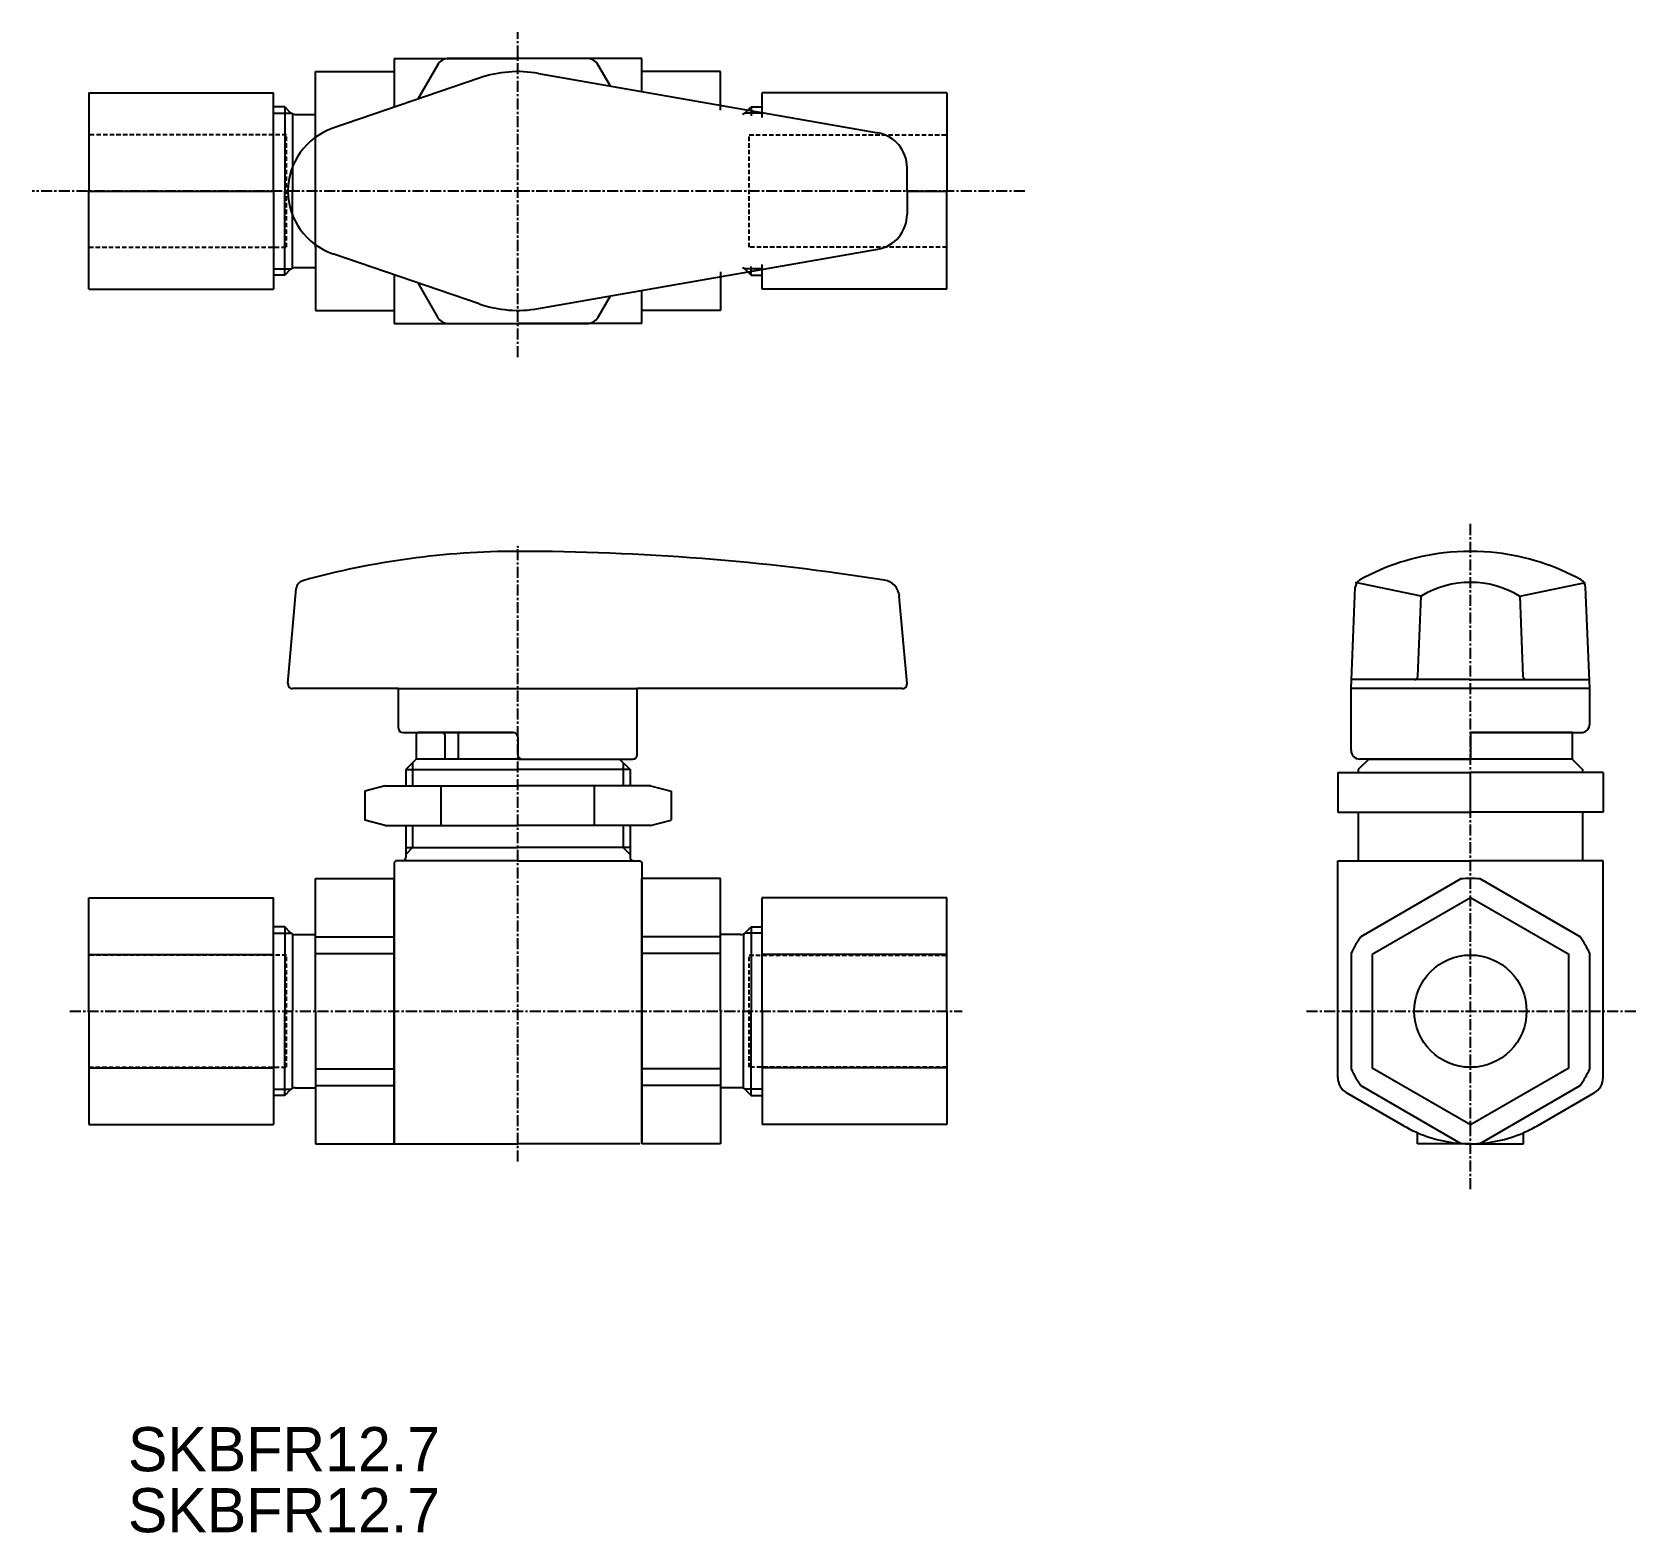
# Model space of a CAD drawing. Extents: x -152 to 30, y 147 to 317.
import ezdxf

# ---------------------------------------------------------------- set-up
doc = ezdxf.new("R2010")
doc.units = 0
doc.linetypes.add('CENTER', pattern=[2, 1.25, -0.25, 0.25, -0.25])
doc.linetypes.add('DASHED', pattern=[0.75, 0.5, -0.25])
doc.layers.get('0').update_dxf_attribs({"linetype": 'CONTINUOUS'})
doc.layers.add('CENTER', color=1, linetype='CENTER')

msp = doc.modelspace()

# ---------------------------------------------------------------- linework, layer by layer
at = {"color": 7, "linetype": 'CONTINUOUS'}
for p, q in [((-110.63, 313.56), (-96.63, 313.56)), ((-110.63, 313.56), (-110.63, 308.03)), ((-105.72, 312.81), (-107.95, 308.95)), ((-88.84, 313.56), (-104.43, 313.56)), ((-96.63, 313.62), (-96.63, 313.74)), ((-82.63, 313.56), (-96.63, 313.56)), ((-86.16, 310.43), (-87.54, 312.81)), ((-82.63, 309.81), (-82.63, 313.56)), ((-119.53, 292.21), (-119.53, 312.06)), ((-119.53, 312.06), (-110.63, 312.06)), ((-101.01, 311.33), (-117.56, 305.65)), ((-94.3, 311.86), (-55.94, 305.14)), ((-73.73, 312.06), (-82.63, 312.06)), ((-73.73, 307.69), (-73.73, 312.06)), ((-145.13, 309.67), (-145.13, 298.56)), ((-145.13, 309.67), (-124.25, 309.67)), ((-124.25, 298.56), (-124.25, 309.67)), ((-48.13, 309.67), (-69.01, 309.67)), ((-69.01, 306.87), (-69.01, 309.67)), ((-48.13, 309.67), (-48.13, 298.56)), ((-123, 308.08), (-124.27, 308.08)), ((-123, 308.08), (-124.27, 308.08)), ((-124.27, 307.37), (-122.29, 307.37)), ((-124.27, 307.37), (-122.29, 307.37)), ((-123, 308.08), (-123, 298.56)), ((-123, 308.08), (-123, 298.56)), ((-122.37, 307.45), (-123, 308.08)), ((-122.37, 307.45), (-123, 308.08)), ((-122.13, 307.22), (-122.13, 298.56)), ((-122.13, 307.22), (-122.13, 298.56)), ((-121.8, 307.22), (-119.53, 307.22)), ((-68.99, 307.37), (-70.96, 307.37)), ((-68.99, 307.37), (-70.96, 307.37)), ((-70.88, 307.45), (-70.25, 308.08)), ((-70.88, 307.45), (-70.25, 308.08)), ((-70.25, 308.08), (-70.25, 307.08)), ((-70.25, 308.08), (-70.25, 307.08)), ((-70.25, 308.08), (-68.99, 308.08)), ((-70.25, 308.08), (-68.99, 308.08)), ((-52.63, 298.56), (-52.63, 301.2)), ((-145.13, 287.45), (-145.13, 298.56)), ((-145.13, 298.56), (-124.25, 298.56)), ((-124.25, 298.56), (-124.25, 287.45)), ((-123, 289.03), (-123, 298.56)), ((-123, 289.03), (-123, 298.56)), ((-122.13, 289.9), (-122.13, 298.56)), ((-122.13, 289.9), (-122.13, 298.56)), ((-52.63, 298.56), (-52.63, 295.92)), ((-52.63, 298.56), (-48.13, 298.56)), ((-48.13, 287.45), (-48.13, 298.56)), ((-119.53, 292.21), (-119.53, 285.06)), ((-101.01, 285.79), (-117.56, 291.47)), ((-94.3, 285.26), (-55.94, 291.98)), ((-124.27, 289.74), (-122.29, 289.74)), ((-124.27, 289.74), (-122.29, 289.74)), ((-123, 289.03), (-124.27, 289.03)), ((-123, 289.03), (-124.27, 289.03)), ((-122.37, 289.67), (-123, 289.03)), ((-122.37, 289.67), (-123, 289.03)), ((-122.37, 289.67), (-123, 289.03)), ((-122.37, 289.67), (-123, 289.03)), ((-121.8, 289.9), (-119.53, 289.9)), ((-110.63, 289.09), (-110.63, 283.56)), ((-73.73, 289.43), (-73.73, 285.06)), ((-68.99, 289.74), (-70.96, 289.74)), ((-68.99, 289.74), (-70.96, 289.74)), ((-70.88, 289.67), (-70.25, 289.03)), ((-70.88, 289.67), (-70.25, 289.03)), ((-70.88, 289.67), (-70.25, 289.03)), ((-70.88, 289.67), (-70.25, 289.03)), ((-70.25, 289.03), (-70.25, 290.04)), ((-70.25, 289.03), (-70.25, 290.04)), ((-70.25, 289.03), (-68.99, 289.03)), ((-70.25, 289.03), (-68.99, 289.03)), ((-69.03, 290.25), (-69.03, 287.45)), ((-145.13, 287.45), (-124.25, 287.45)), ((-107.95, 288.17), (-105.72, 284.31)), ((-82.63, 283.56), (-82.63, 287.31)), ((-48.13, 287.45), (-69.01, 287.45)), ((-87.54, 284.31), (-86.16, 286.69)), ((-119.53, 285.06), (-110.63, 285.06)), ((-110.63, 283.56), (-96.63, 283.56)), ((-104.43, 283.56), (-88.84, 283.56)), ((-82.63, 283.56), (-96.63, 283.56)), ((-96.63, 283.5), (-96.63, 283.38)), ((-73.73, 285.06), (-82.63, 285.06)), ((5.52, 252.75), (-1.92, 254.3)), ((16.65, 252.75), (24.08, 254.3)), ((-122.63, 242.84), (-121.69, 253.61)), ((-52.63, 242.84), (-53.5, 252.75)), ((-2.42, 242.3), (-1.94, 253.74)), ((5.14, 243.68), (5.52, 252.75)), ((16.65, 252.75), (17.02, 243.68)), ((24.58, 242.3), (24.1, 253.74)), ((-110.13, 242.3), (-122.13, 242.3)), ((-110.13, 242.3), (-83.13, 242.3)), ((-110.13, 237.8), (-110.13, 242.3)), ((-53.13, 242.3), (-83.13, 242.3)), ((-83.13, 234.8), (-83.13, 242.3)), ((24.58, 242.3), (-2.42, 242.3)), ((-2.42, 235.3), (-2.42, 242.3)), ((11.08, 243.3), (-2.38, 243.3)), ((11.08, 243.3), (24.54, 243.3)), ((24.58, 238.3), (24.58, 242.3)), ((-109.63, 237.3), (-97.13, 237.3)), ((-107.93, 237.3), (-108.13, 237.1)), ((-108.13, 237.1), (-108.13, 234.3)), ((-97.13, 237.3), (-107.93, 237.3)), ((-105.08, 237.3), (-104.88, 237.1)), ((-104.88, 237.1), (-104.88, 234.3)), ((-103.38, 237.3), (-103.38, 234.3)), ((-96.63, 236.8), (-96.63, 234.8)), ((22.58, 237.3), (11.08, 237.3)), ((11.08, 237.3), (23.58, 237.3)), ((11.08, 237.3), (11.08, 234.3)), ((11.08, 237.3), (11.08, 234.3)), ((22.58, 237.3), (22.58, 234.3)), ((22.58, 236.8), (22.58, 234.3)), ((-108.13, 234.3), (-109.31, 233.12)), ((-96.63, 234.3), (-108.13, 234.3)), ((-96.63, 234.3), (-85.13, 234.3)), ((-96.13, 234.3), (-83.63, 234.3)), ((-85.13, 234.3), (-83.95, 233.12)), ((-0.42, 234.3), (-1.6, 233.12)), ((11.08, 234.3), (-1.42, 234.3)), ((-0.42, 234.3), (11.08, 234.3)), ((22.58, 234.3), (11.08, 234.3)), ((22.58, 234.3), (23.76, 233.12)), ((-109.31, 233.12), (-96.63, 233.12)), ((-109.31, 233.12), (-109.31, 231.3)), ((-108.54, 233.89), (-108.54, 231.3)), ((-83.95, 233.12), (-96.63, 233.12)), ((-84.73, 233.89), (-84.73, 231.3)), ((-83.95, 233.12), (-83.95, 231.3)), ((-3.92, 232.8), (11.08, 232.8)), ((-3.92, 232.8), (-3.92, 228.3)), ((-1.6, 233.12), (-1.6, 232.8)), ((26.08, 232.8), (11.08, 232.8)), ((11.08, 228.3), (11.08, 232.8)), ((23.76, 233.12), (23.76, 232.8)), ((26.08, 232.8), (26.08, 228.3)), ((-111.63, 231.3), (-113.95, 230.68)), ((-113.95, 230.68), (-113.95, 227.42)), ((-111.63, 231.3), (-96.63, 231.3)), ((-105.29, 226.8), (-105.29, 231.3)), ((-81.63, 231.3), (-96.63, 231.3)), ((-87.97, 226.8), (-87.97, 231.3)), ((-81.63, 231.3), (-79.31, 230.68)), ((-79.31, 230.68), (-79.31, 227.42)), ((-111.63, 226.8), (-113.95, 227.42)), ((-81.63, 226.8), (-79.31, 227.42)), ((-3.92, 228.3), (11.08, 228.3)), ((-1.6, 228.3), (-1.6, 222.8)), ((26.08, 228.3), (11.08, 228.3)), ((23.76, 228.3), (23.76, 222.8)), ((-111.63, 226.8), (-96.63, 226.8)), ((-109.31, 226.8), (-109.31, 223.2)), ((-108.54, 226.8), (-108.54, 224.3)), ((-81.63, 226.8), (-96.63, 226.8)), ((-84.73, 226.8), (-84.73, 224.3)), ((-83.95, 226.8), (-83.95, 223.2)), ((-109.31, 224.3), (-96.63, 224.3)), ((-108.54, 224.3), (-109.31, 223.52)), ((-83.95, 224.3), (-96.63, 224.3)), ((-84.73, 224.3), (-83.95, 223.52)), ((-110.43, 222.8), (-110.63, 222.6)), ((-110.63, 222.6), (-110.63, 205.8)), ((-96.63, 222.8), (-110.43, 222.8)), ((-96.63, 222.8), (-82.83, 222.8)), ((-82.83, 222.8), (-82.63, 222.6)), ((-82.63, 222.6), (-82.63, 205.8)), ((-3.92, 198.29), (-3.92, 222.8)), ((-3.92, 222.8), (11.08, 222.8)), ((26.08, 222.8), (11.08, 222.8)), ((26.08, 198.29), (26.08, 222.8)), ((-119.53, 205.8), (-119.53, 220.8)), ((-119.53, 220.8), (-110.63, 220.8)), ((-110.63, 205.8), (-110.63, 220.8)), ((-82.63, 205.8), (-82.63, 220.8)), ((-73.73, 220.8), (-82.63, 220.8)), ((-73.73, 205.8), (-73.73, 220.8)), ((-145.13, 205.8), (-145.13, 218.63)), ((-145.13, 205.8), (-145.13, 218.63)), ((-145.13, 218.63), (-124.25, 218.63)), ((-124.25, 205.8), (-124.25, 218.63)), ((-124.25, 205.8), (-124.25, 218.63)), ((-69.01, 205.8), (-69.01, 218.63)), ((-69.01, 205.8), (-69.01, 218.63)), ((-48.13, 218.63), (-69.01, 218.63)), ((-48.13, 205.8), (-48.13, 218.63)), ((-48.13, 205.8), (-48.13, 218.63)), ((-123, 215.32), (-124.25, 215.32)), ((-123, 215.32), (-124.25, 215.32)), ((-124.25, 214.61), (-122.29, 214.61)), ((-124.25, 214.61), (-122.29, 214.61)), ((-123, 215.32), (-123, 205.8)), ((-123, 215.32), (-123, 205.8)), ((-122.37, 214.69), (-123, 215.32)), ((-122.37, 214.69), (-123, 215.32)), ((-122.13, 214.46), (-122.13, 205.8)), ((-122.13, 214.46), (-122.13, 205.8)), ((-121.8, 214.46), (-119.53, 214.46)), ((-71.46, 214.46), (-73.73, 214.46)), ((-71.13, 214.46), (-71.13, 205.8)), ((-71.13, 214.46), (-71.13, 205.8)), ((-69.01, 214.61), (-70.98, 214.61)), ((-69.01, 214.61), (-70.98, 214.61)), ((-70.9, 214.69), (-70.27, 215.32)), ((-70.9, 214.69), (-70.27, 215.32)), ((-70.27, 215.32), (-70.27, 205.8)), ((-70.27, 215.32), (-70.27, 205.8)), ((-70.27, 215.32), (-69.01, 215.32)), ((-70.27, 215.32), (-69.01, 215.32)), ((-119.53, 214.22), (-110.63, 214.22)), ((-73.73, 214.22), (-82.63, 214.22)), ((-145.13, 212.21), (-124.25, 212.21)), ((-141.05, 212.21), (-125.16, 212.21)), ((-119.53, 212.34), (-110.63, 212.34)), ((-73.73, 212.34), (-82.63, 212.34)), ((-48.13, 212.21), (-69.01, 212.21)), ((-52.38, 212.21), (-68.1, 212.21)), ((-145.13, 205.8), (-145.13, 192.97)), ((-145.13, 205.8), (-145.13, 192.97)), ((-124.25, 205.8), (-124.25, 192.97)), ((-124.25, 205.8), (-124.25, 192.97)), ((-123, 196.27), (-123, 205.8)), ((-123, 196.27), (-123, 205.8)), ((-122.13, 197.14), (-122.13, 205.8)), ((-122.13, 197.14), (-122.13, 205.8)), ((-119.53, 205.8), (-119.53, 190.8)), ((-110.63, 205.8), (-110.63, 190.8)), ((-110.63, 190.8), (-110.63, 205.8)), ((-82.63, 190.8), (-82.63, 205.8)), ((-82.63, 205.8), (-82.63, 190.8)), ((-73.73, 205.8), (-73.73, 190.8)), ((-71.13, 197.14), (-71.13, 205.8)), ((-71.13, 197.14), (-71.13, 205.8)), ((-70.27, 196.27), (-70.27, 205.8)), ((-70.27, 196.27), (-70.27, 205.8)), ((-69.01, 205.8), (-69.01, 192.97)), ((-69.01, 205.8), (-69.01, 192.97)), ((-48.13, 205.8), (-48.13, 192.97)), ((-48.13, 205.8), (-48.13, 192.97)), ((-145.13, 199.39), (-124.25, 199.39)), ((-141.05, 199.39), (-125.16, 199.39)), ((-119.53, 199.26), (-110.63, 199.26)), ((-73.73, 199.26), (-82.63, 199.26)), ((-48.13, 199.39), (-69.01, 199.39)), ((-52.38, 199.39), (-68.1, 199.39)), ((-124.25, 196.98), (-122.29, 196.98)), ((-124.25, 196.98), (-122.29, 196.98)), ((-123, 196.27), (-124.25, 196.27)), ((-123, 196.27), (-124.25, 196.27)), ((-122.37, 196.91), (-123, 196.27)), ((-122.37, 196.91), (-123, 196.27)), ((-122.37, 196.91), (-123, 196.27)), ((-122.37, 196.91), (-123, 196.27)), ((-121.8, 197.14), (-119.53, 197.14)), ((-119.53, 197.38), (-110.63, 197.38)), ((-73.73, 197.38), (-82.63, 197.38)), ((-71.46, 197.14), (-73.73, 197.14)), ((-69.01, 196.98), (-70.98, 196.98)), ((-69.01, 196.98), (-70.98, 196.98)), ((-70.9, 196.91), (-70.27, 196.27)), ((-70.9, 196.91), (-70.27, 196.27)), ((-70.9, 196.91), (-70.27, 196.27)), ((-70.9, 196.91), (-70.27, 196.27)), ((-70.27, 196.27), (-69.01, 196.27)), ((-70.27, 196.27), (-69.01, 196.27)), ((3.58, 192.81), (-2.92, 196.56)), ((18.58, 192.81), (25.08, 196.56)), ((-145.13, 192.97), (-124.25, 192.97)), ((-48.13, 192.97), (-69.01, 192.97)), ((-52.64, 192.97), (-67.87, 192.97)), ((-119.53, 190.8), (-110.63, 190.8)), ((-110.63, 190.8), (-96.63, 190.8)), ((-82.83, 190.8), (-96.63, 190.8)), ((-73.73, 190.8), (-82.63, 190.8)), ((5.08, 190.8), (5.08, 192.05)), ((11.08, 190.8), (5.08, 190.8)), ((11.08, 190.8), (17.08, 190.8)), ((17.08, 190.8), (17.08, 192.05))]:
    msp.add_line(p, q, dxfattribs=at)
at = {"color": 3, "linetype": 'DASHED'}
for p, q in [((-122.79, 304.91), (-145.13, 304.91)), ((-122.79, 292.21), (-122.79, 304.91)), ((-70.47, 292.21), (-70.47, 304.91)), ((-70.47, 304.91), (-48.13, 304.91)), ((-145.13, 292.21), (-122.79, 292.21)), ((-48.13, 292.21), (-70.47, 292.21)), ((-122.79, 212.15), (-145.13, 212.15)), ((-122.79, 199.45), (-122.79, 212.15)), ((-70.47, 212.15), (-48.13, 212.15)), ((-70.47, 199.45), (-70.47, 212.15)), ((-145.13, 199.45), (-122.79, 199.45)), ((-48.13, 199.45), (-70.47, 199.45))]:
    msp.add_line(p, q, dxfattribs=at)
at = {"color": 7, "linetype": 'CONTINUOUS', "flags": 128}
for points in [[(9.99, 220.76), (-1.33, 214.22)], [(23.49, 214.22), (12.17, 220.76)], [(-2.42, 212.34), (-2.42, 199.26)], [(24.58, 199.26), (24.58, 212.34)], [(-1.33, 197.38), (9.99, 190.84)], [(12.17, 190.84), (23.49, 197.38)]]:
    msp.add_lwpolyline(points, dxfattribs=at)
msp.add_lwpolyline([(-0.03, 212.21), (-0.03, 199.39), (11.08, 192.97), (22.19, 199.39), (22.19, 212.21), (11.08, 218.63)], close=True, dxfattribs=at)
at = {"color": 7, "linetype": 'CONTINUOUS'}
msp.add_circle((11.08, 205.8), 6.35, dxfattribs=at)
for centre, radius, start, end in [((-104.43, 312.06), 1.5, 90, 150), ((-88.84, 312.06), 1.5, 30, 90), ((-96.63, 298.56), 13.5, 80.0669, 108.9246), ((-121.8, 308.02), 0.8, 225, 270), ((-121.8, 308.02), 0.8, 225, 270), ((-71.44, 308.02), 0.8, 286.1309, 315), ((-115.13, 298.56), 7.5, 108.9246, 180), ((-56.63, 301.2), 4, 0, 80.0669), ((-115.13, 298.56), 7.5, 180, 251.0754), ((-56.63, 295.92), 4, 279.9331, 0), ((-121.8, 289.1), 0.8, 90, 135), ((-121.8, 289.1), 0.8, 90, 135), ((-71.44, 289.1), 0.8, 45, 73.8691), ((-96.63, 298.56), 13.5, 251.0754, 279.9331), ((-104.43, 285.06), 1.5, 210, 270), ((-88.84, 285.06), 1.5, 270, 330), ((-96.63, 166.77), 91.03, 89.9999, 105.5021), ((-96.63, -8.09), 265.89, 81.0306, 90), ((11.08, 231.91), 25.89, 96.6534, 118.8835), ((11.08, 231.91), 25.89, 83.3466, 96.6534), ((11.08, 231.91), 25.89, 61.1165, 83.3466), ((-120.69, 253.52), 1, 105.532, 175), ((-55.49, 252.57), 2, 5, 81.0204), ((-0.94, 253.7), 1, 118.8835, 177.6141), ((11.08, 243.55), 10.75, 58.8234, 121.1766), ((23.1, 253.7), 1, 2.3859, 61.1165), ((23.1, 253.7), 1, 2.3859, 61.1165), ((4.74, 243.7), 0.4, 270, 357.6141), ((17.42, 243.7), 0.4, 182.3859, 270), ((-122.13, 242.8), 0.5, 175, 270), ((-53.13, 242.8), 0.5, 270, 5), ((23.58, 238.3), 1, 270, 0), ((-109.63, 237.8), 0.5, 180, 270), ((-97.13, 236.8), 0.5, 0, 90), ((-96.13, 234.8), 0.5, 180, 270), ((-83.63, 234.8), 0.5, 270, 0), ((-1.42, 235.3), 1, 180, 270), ((-109.71, 223.2), 0.4, 270, 0), ((-83.55, 223.2), 0.4, 180, 270), ((11.08, 205.8), 15, 85.8419, 94.1581), ((-121.8, 215.26), 0.8, 225, 270), ((-121.8, 215.26), 0.8, 225, 270), ((-71.46, 215.26), 0.8, 270, 315), ((-71.46, 215.26), 0.8, 270, 315), ((11.08, 205.8), 15, 145.8419, 154.1581), ((11.08, 205.8), 15, 25.8419, 34.1581), ((-1.92, 198.29), 2, 180, 240), ((11.08, 205.8), 15, 205.8419, 214.1581), ((11.08, 205.8), 15, 325.8419, 334.1581), ((24.08, 198.29), 2, 300, 0), ((-121.8, 196.34), 0.8, 90, 135), ((-121.8, 196.34), 0.8, 90, 135), ((-71.46, 196.34), 0.8, 45, 90), ((-71.46, 196.34), 0.8, 45, 90), ((11.08, 205.8), 15, 240, 246.4218), ((11.08, 205.8), 15, 293.5782, 300), ((11.08, 205.8), 15, 246.4218, 270), ((11.08, 205.8), 15, 265.8419, 274.1581), ((11.08, 205.8), 15, 270, 293.5782)]:
    msp.add_arc(centre, radius, start, end, dxfattribs=at)
msp.add_point((-96.63, 258.3), dxfattribs=at)
at = {"layer": 'CENTER', "color": 1, "linetype": 'CENTER'}
for p, q in [((-96.63, 279.77), (-96.63, 316.53)), ((-39.3, 298.56), (-151.56, 298.56)), ((11.08, 185.65), (11.08, 261.14)), ((-96.63, 188.8), (-96.63, 258.3)), ((-147.29, 205.8), (-46.38, 205.8)), ((-7.47, 205.8), (30.01, 205.8))]:
    msp.add_line(p, q, dxfattribs=at)

# ---------------------------------------------------------------- texts
at = {"color": 7, "linetype": 'CONTINUOUS'}
for p in [(-140.73, 153.76), (-140.73, 146.86)]:
    msp.add_text('SKBFR12.7', height=5, dxfattribs=at).set_placement(p)

doc.saveas('drawing.dxf')
